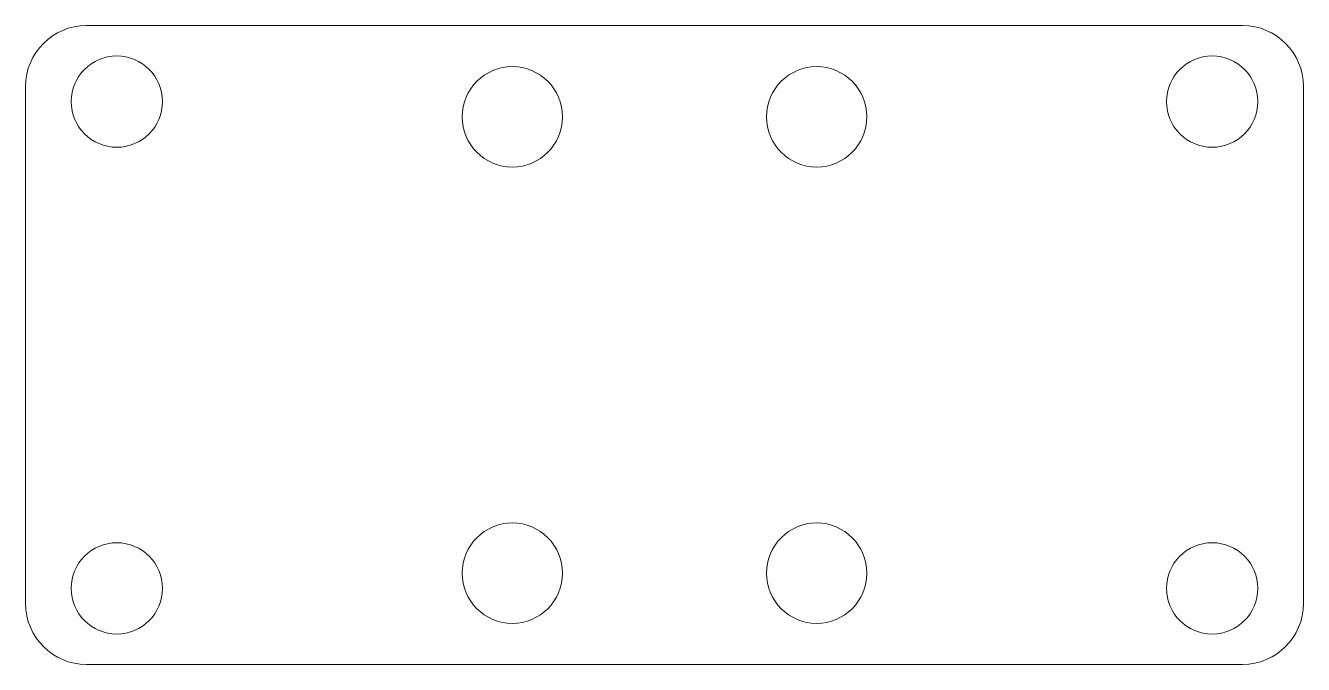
# Model space of a CAD drawing. Header units: millimetres. Extents: x -21 to 21, y -10.5 to 10.5.
import ezdxf

# ---------------------------------------------------------------- set-up
doc = ezdxf.new("R2010")
doc.units = ezdxf.units.MM

msp = doc.modelspace()

# ---------------------------------------------------------------- linework, layer by layer
at = {"color": 7, "linetype": 'Continuous', "lineweight": 15}
for p, q in [((19, 10.5), (-19, 10.5)), ((-21, 8.5), (-21, -8.5)), ((21, -8.5), (21, 8.5)), ((-19, -10.5), (19, -10.5))]:
    msp.add_line(p, q, dxfattribs=at)
for centre, radius in [((-18, 8), 1.5), ((18, 8), 1.5), ((-5, 7.5), 1.65), ((5, 7.5), 1.65), ((-5, -7.5), 1.65), ((5, -7.5), 1.65), ((-18, -8), 1.5), ((18, -8), 1.5)]:
    msp.add_circle(centre, radius, dxfattribs=at)
for centre, start, end in [((19, 8.5), 0, 90), ((-19, 8.5), 90, 180), ((-19, -8.5), 180, 270), ((19, -8.5), 270, 0)]:
    msp.add_arc(centre, 2, start, end, dxfattribs=at)

doc.saveas('drawing.dxf')
